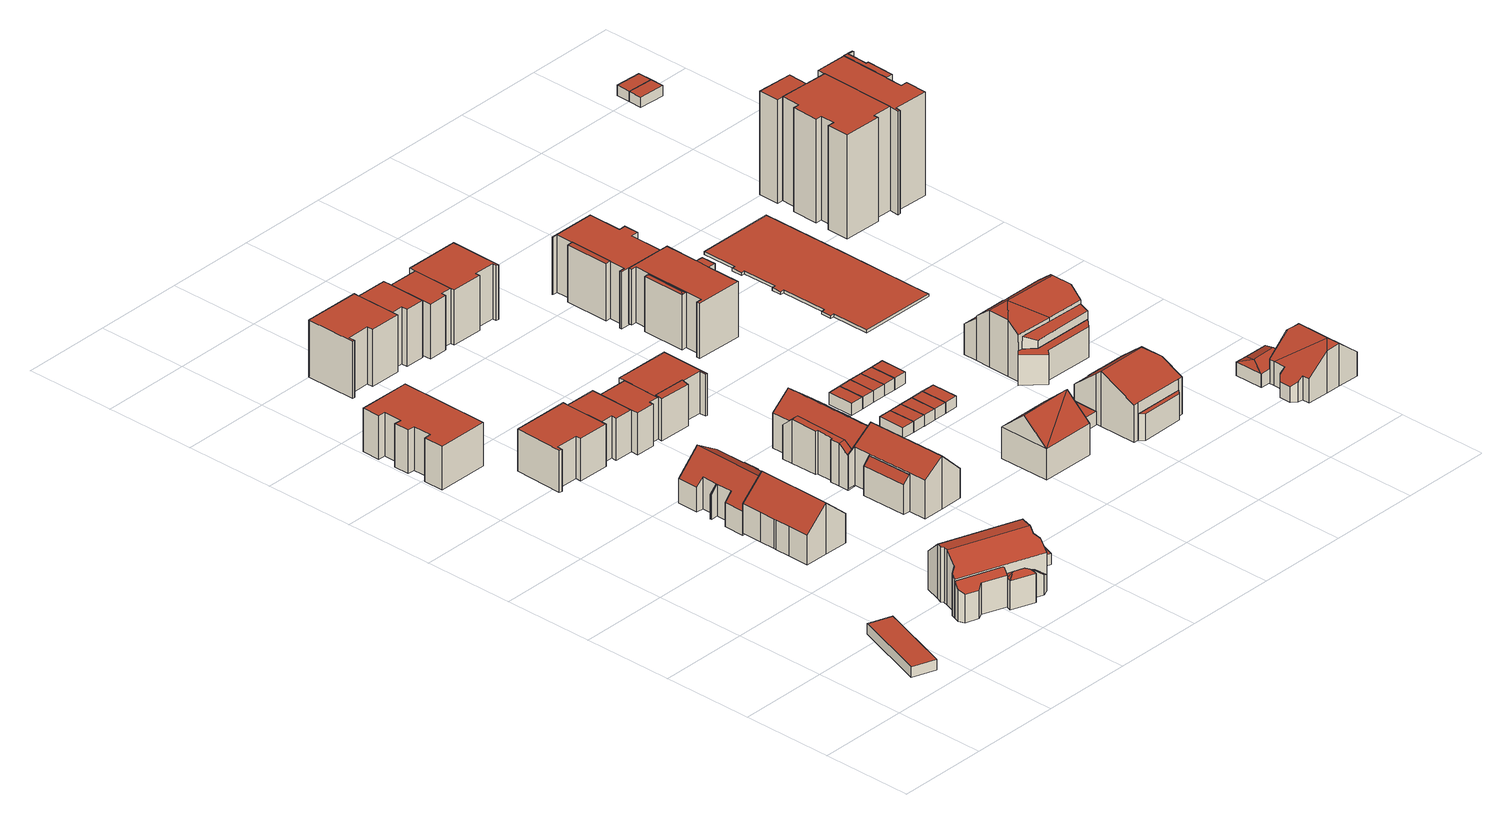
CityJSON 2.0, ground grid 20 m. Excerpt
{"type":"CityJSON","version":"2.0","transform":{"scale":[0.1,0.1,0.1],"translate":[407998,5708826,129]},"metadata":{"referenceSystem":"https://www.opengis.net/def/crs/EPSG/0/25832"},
"CityObjects":{
"building1":{"type":"Building","attributes":{"Gemeindeschluessel":"05978036","Geometrietyp2DReferenz":"3000","function":"31001_2460","roofType":"1000","measuredHeight":2.24},"geometry":[{"type":"MultiSurface","lod":"2","boundaries":[[[0,1,2,3]],[[1,4,5,2]],[[4,6,7,5]],[[6,0,3,7]],[[6,4,1,0]],[[3,2,5,7]]],"semantics":{"surfaces":[{"type":"WallSurface"},{"type":"RoofSurface"},{"type":"GroundSurface"}],"values":[0,0,0,0,1,2]}}]},
"building2":{"type":"Building","attributes":{"Gemeindeschluessel":"05978036","Geometrietyp2DReferenz":"3000","function":"31001_1000"},"children":["building2-1","building2-2","building2-3","building2-4"]},
"building2-1":{"type":"BuildingPart","attributes":{"roofType":"2100","measuredHeight":8.74},"parents":["building2"],"geometry":[{"type":"MultiSurface","lod":"2","boundaries":[[[8,9,10,11,12]],[[13,14,15,16,17]],[[14,8,12,15]],[[14,13,9,8]],[[12,11,16,15]],[[13,17,10,9]],[[17,16,11,10]]],"semantics":{"surfaces":[{"type":"WallSurface"},{"type":"RoofSurface"},{"type":"GroundSurface"},{"type":"ClosureSurface"}],"values":[0,0,0,1,2,0,3]}}]},
"building2-2":{"type":"BuildingPart","attributes":{"roofType":"9999","measuredHeight":12.2},"parents":["building2"],"geometry":[{"type":"MultiSurface","lod":"2","boundaries":[[[18,19,20,21]],[[19,22,23,24,20]],[[25,26,27,28,29]],[[26,30,31,27]],[[30,32,33,31]],[[32,34,35,33]],[[34,36,37,35]],[[36,38,39,37]],[[38,40,41,39]],[[40,17,16,41]],[[10,42,43,11]],[[42,44,45,43]],[[44,46,47,45]],[[46,18,21,47]],[[42,10,17,40,38]],[[32,30,26,25,22,19,18,46]],[[38,36,34,32,46,44,42]],[[21,20,24,48,49,50,51,28,27,31,33,35,37,39,41,16,11,43,45,47]],[[25,29,52,53,54,55,56,23,22]],[[29,28,51,53,52]],[[53,51,50,54]],[[54,50,49,55]],[[55,49,48,56]],[[56,48,24,23]],[[11,16,17,10]]],"semantics":{"surfaces":[{"type":"WallSurface"},{"type":"RoofSurface"},{"type":"GroundSurface"},{"type":"ClosureSurface"}],"values":[0,0,0,0,0,0,0,0,0,0,0,0,0,0,1,1,1,2,0,3,3,3,3,3,3]}}]},
"building2-3":{"type":"BuildingPart","attributes":{"roofType":"2100","measuredHeight":8.24},"parents":["building2"],"geometry":[{"type":"MultiSurface","lod":"2","boundaries":[[[57,58,59]],[[57,60,61,58]],[[60,62,63,61]],[[62,64,65,63]],[[64,66,67,65]],[[66,29,28,67]],[[29,66,64,62,60,57,68,52]],[[51,69,58,61,63,65,67,28]],[[68,70,53,52]],[[70,69,51,53]],[[57,59,70,68]],[[59,58,69,70]],[[51,28,29,52,53]]],"semantics":{"surfaces":[{"type":"WallSurface"},{"type":"RoofSurface"},{"type":"GroundSurface"},{"type":"ClosureSurface"}],"values":[0,0,0,0,0,0,1,2,0,3,0,3,3]}}]},
"building2-4":{"type":"BuildingPart","attributes":{"roofType":"5000","measuredHeight":7.42},"parents":["building2"],"geometry":[{"type":"MultiSurface","lod":"2","boundaries":[[[71,72,73,74]],[[72,75,76,73]],[[75,59,58,76]],[[23,77,78,24]],[[77,71,74,78]],[[71,56,55,79]],[[55,54,80,81,79]],[[54,53,82,80]],[[53,70,59,83,82]],[[59,75,83]],[[75,72,81,80,82,83]],[[72,71,79,81]],[[71,77,23,56]],[[74,73,76,58,69,51,50,49,48,24,78]],[[69,58,59,70]],[[51,69,70,53]],[[54,50,51,53]],[[55,49,50,54]],[[56,48,49,55]],[[23,24,48,56]]],"semantics":{"surfaces":[{"type":"WallSurface"},{"type":"RoofSurface"},{"type":"GroundSurface"},{"type":"ClosureSurface"}],"values":[0,0,0,0,0,1,1,1,1,1,1,1,1,2,3,3,3,3,3,3]}}]},
"building3":{"type":"Building","attributes":{"Gemeindeschluessel":"05978036","Geometrietyp2DReferenz":"3000","function":"31001_1000","roofType":"1000","measuredHeight":9.61},"geometry":[{"type":"MultiSurface","lod":"2","boundaries":[[[84,85,86,87]],[[85,88,89,86]],[[88,90,91,89]],[[90,92,93,91]],[[92,94,95,93]],[[94,96,97,95]],[[96,98,99,97]],[[98,100,101,99]],[[100,102,103,101]],[[102,104,105,103]],[[104,106,107,105]],[[106,84,87,107]],[[106,104,102,100,98,96,94,92,90,88,85,84]],[[87,86,89,91,93,95,97,99,101,103,105,107]]],"semantics":{"surfaces":[{"type":"WallSurface"},{"type":"RoofSurface"},{"type":"GroundSurface"}],"values":[0,0,0,0,0,0,0,0,0,0,0,0,1,2]}}]},
"building4":{"type":"Building","attributes":{"Gemeindeschluessel":"05978036","Geometrietyp2DReferenz":"3000","function":"31001_1000","roofType":"3100","measuredHeight":11.25},"geometry":[{"type":"MultiSurface","lod":"2","boundaries":[[[108,109,110,111]],[[109,112,113,110]],[[112,114,115,113]],[[114,116,117,115]],[[116,118,119,117]],[[118,120,121,119]],[[120,122,123,121]],[[122,124,125,123]],[[124,126,127,125]],[[126,128,129,127]],[[128,130,131,129]],[[130,132,133,131]],[[132,134,135,133]],[[134,108,111,135]],[[130,128,126,124,122,120,118,116]],[[116,114,112,109,108,134,132,130]],[[111,110,113,115,117,119,121,123,125,127,129,131,133,135]]],"semantics":{"surfaces":[{"type":"WallSurface"},{"type":"RoofSurface"},{"type":"GroundSurface"}],"values":[0,0,0,0,0,0,0,0,0,0,0,0,0,0,1,1,2]}}]},
"building5":{"type":"Building","attributes":{"Gemeindeschluessel":"05978036","Geometrietyp2DReferenz":"3000","function":"31001_1000","roofType":"3100","measuredHeight":10.5},"geometry":[{"type":"MultiSurface","lod":"2","boundaries":[[[136,137,138,139]],[[137,140,141,138]],[[140,142,143,141]],[[142,144,145,143]],[[144,146,147,145]],[[146,148,149,147]],[[148,150,151,149]],[[150,152,153,151]],[[152,154,155,153]],[[154,156,157,155]],[[156,158,159,157]],[[158,160,161,159]],[[160,162,163,161]],[[162,118,164,163]],[[118,165,166,164]],[[165,167,168,166]],[[167,169,170,168]],[[169,136,139,170]],[[165,118,162,160,158,156,154,152]],[[152,150,148,146,144,142,140,137,136,169,167,165]],[[139,138,141,143,145,147,149,151,153,155,157,159,161,163,164,166,168,170]]],"semantics":{"surfaces":[{"type":"WallSurface"},{"type":"RoofSurface"},{"type":"GroundSurface"}],"values":[0,0,0,0,0,0,0,0,0,0,0,0,0,0,0,0,0,0,1,1,2]}}]},
"building6":{"type":"Building","attributes":{"Gemeindeschluessel":"05978036","Geometrietyp2DReferenz":"3000","function":"31001_1000"},"children":["building6-1","building6-2"]},
"building6-1":{"type":"BuildingPart","attributes":{"roofType":"1000","measuredHeight":9.27},"parents":["building6"],"geometry":[{"type":"MultiSurface","lod":"2","boundaries":[[[171,172,173,174]],[[172,175,176,173]],[[175,177,178,176]],[[177,179,180,178]],[[179,181,182,180]],[[181,183,184,182]],[[185,171,174,186]],[[185,183,181,179,177,175,172,171]],[[174,173,176,178,180,182,184,186]],[[186,184,183,185]]],"semantics":{"surfaces":[{"type":"WallSurface"},{"type":"RoofSurface"},{"type":"GroundSurface"},{"type":"ClosureSurface"}],"values":[0,0,0,0,0,0,0,1,2,3]}}]},
"building6-2":{"type":"BuildingPart","attributes":{"roofType":"1000","measuredHeight":9.29},"parents":["building6"],"geometry":[{"type":"MultiSurface","lod":"2","boundaries":[[[187,188,189,190]],[[188,185,186,189]],[[191,192,184,183]],[[191,193,194,192]],[[193,195,196,194]],[[195,197,198,196]],[[197,199,200,198]],[[199,187,190,200]],[[199,197,195,193,191,183,185,188,187]],[[190,189,186,184,192,194,196,198,200]],[[183,184,186,185]]],"semantics":{"surfaces":[{"type":"WallSurface"},{"type":"RoofSurface"},{"type":"GroundSurface"},{"type":"ClosureSurface"}],"values":[0,0,0,0,0,0,0,0,1,2,3]}}]},
"building7":{"type":"Building","attributes":{"Gemeindeschluessel":"05978036","Geometrietyp2DReferenz":"3000","function":"31001_2460","roofType":"1000","measuredHeight":2.46},"geometry":[{"type":"MultiSurface","lod":"2","boundaries":[[[201,202,203,204]],[[202,205,206,203]],[[205,207,208,206]],[[207,201,204,208]],[[207,205,202,201]],[[204,203,206,208]]],"semantics":{"surfaces":[{"type":"WallSurface"},{"type":"RoofSurface"},{"type":"GroundSurface"}],"values":[0,0,0,0,1,2]}}]},
"building8":{"type":"Building","attributes":{"Gemeindeschluessel":"05978036","Geometrietyp2DReferenz":"3000","function":"31001_1000"},"children":["building8-1","building8-2"]},
"building8-1":{"type":"BuildingPart","attributes":{"roofType":"3100","measuredHeight":11.54},"parents":["building8"],"geometry":[{"type":"MultiSurface","lod":"2","boundaries":[[[209,210,211,212,213]],[[210,214,215,211]],[[214,216,217,215]],[[216,218,219,217]],[[218,220,221,219]],[[220,222,223,221]],[[222,224,225,223]],[[224,226,227,225]],[[226,228,229,227]],[[228,230,231,229]],[[230,232,233,231]],[[232,234,235,233]],[[234,236,237,235]],[[236,238,239,237]],[[238,240,241,239]],[[240,242,243,241]],[[242,244,245,243]],[[244,246,247,245]],[[246,248,249,250,247]],[[244,242,240,238,236,234,232,230,228,226,224,222,220,218]],[[218,216,214,210,209,248,246,244]],[[212,211,215,217,219,221,223,225,227,229,231,233,235,237,239,241,243,245,247,250]],[[213,249,248,209]],[[213,212,250,249]]],"semantics":{"surfaces":[{"type":"WallSurface"},{"type":"RoofSurface"},{"type":"GroundSurface"},{"type":"ClosureSurface"}],"values":[0,0,0,0,0,0,0,0,0,0,0,0,0,0,0,0,0,0,0,1,1,2,0,3]}}]},
"building8-2":{"type":"BuildingPart","attributes":{"roofType":"2100","measuredHeight":8.03},"parents":["building8"],"geometry":[{"type":"MultiSurface","lod":"2","boundaries":[[[251,213,212,252]],[[249,253,254,250]],[[253,251,252,254]],[[253,249,213,251]],[[252,212,250,254]],[[250,212,213,249]]],"semantics":{"surfaces":[{"type":"WallSurface"},{"type":"RoofSurface"},{"type":"GroundSurface"},{"type":"ClosureSurface"}],"values":[0,0,0,1,2,3]}}]},
"building9":{"type":"Building","attributes":{"Gemeindeschluessel":"05978036","Geometrietyp2DReferenz":"3000","function":"31001_1000"},"children":["building9-1","building9-2"]},
"building9-1":{"type":"BuildingPart","attributes":{"roofType":"1000","measuredHeight":12.6},"parents":["building9"],"geometry":[{"type":"MultiSurface","lod":"2","boundaries":[[[255,256,257,258]],[[256,259,260,257]],[[261,262,263,264]],[[261,265,266,262]],[[265,267,268,266]],[[267,269,270,268]],[[269,271,272,270]],[[271,255,258,272]],[[271,269,267,265,261,264,259,256,255]],[[258,257,260,263,262,266,268,270,272]],[[264,263,260,259]]],"semantics":{"surfaces":[{"type":"WallSurface"},{"type":"RoofSurface"},{"type":"GroundSurface"},{"type":"ClosureSurface"}],"values":[0,0,0,0,0,0,0,0,1,2,3]}}]},
"building9-2":{"type":"BuildingPart","attributes":{"roofType":"1000","measuredHeight":12.58},"parents":["building9"],"geometry":[{"type":"MultiSurface","lod":"2","boundaries":[[[273,274,275,276]],[[274,277,278,275]],[[277,279,280,278]],[[279,281,282,280]],[[281,283,284,282]],[[283,264,263,284]],[[259,273,276,260]],[[259,264,283,281,279,277,274,273]],[[276,275,278,280,282,284,263,260]],[[260,263,264,259]]],"semantics":{"surfaces":[{"type":"WallSurface"},{"type":"RoofSurface"},{"type":"GroundSurface"},{"type":"ClosureSurface"}],"values":[0,0,0,0,0,0,0,1,2,3]}}]},
"building10":{"type":"Building","attributes":{"Gemeindeschluessel":"05978036","Geometrietyp2DReferenz":"3000","function":"31001_1000"},"children":["building10-1","building10-2","building10-3"]},
"building10-1":{"type":"BuildingPart","attributes":{"roofType":"1000","measuredHeight":9.23},"parents":["building10"],"geometry":[{"type":"MultiSurface","lod":"2","boundaries":[[[285,286,287,288]],[[286,289,290,287]],[[291,292,293,294]],[[292,295,296,293]],[[295,297,298,296]],[[297,285,288,298]],[[297,295,292,291,299,289,286,285]],[[288,287,290,300,294,293,296,298]],[[300,290,289,299]],[[294,300,299,291]]],"semantics":{"surfaces":[{"type":"WallSurface"},{"type":"RoofSurface"},{"type":"GroundSurface"},{"type":"ClosureSurface"}],"values":[0,0,0,0,0,0,1,2,3,3]}}]},
"building10-2":{"type":"BuildingPart","attributes":{"roofType":"2100","measuredHeight":9.51},"parents":["building10"],"geometry":[{"type":"MultiSurface","lod":"2","boundaries":[[[301,302,303,304]],[[302,305,306,303]],[[305,307,306]],[[308,301,304,290,289]],[[308,309,305,302,301]],[[304,303,306,300,290]],[[307,305,309,299]],[[306,307,299,300]],[[289,299,309,308]],[[289,290,300,299]]],"semantics":{"surfaces":[{"type":"WallSurface"},{"type":"RoofSurface"},{"type":"GroundSurface"},{"type":"ClosureSurface"}],"values":[0,0,0,0,1,2,0,3,0,3]}}]},
"building10-3":{"type":"BuildingPart","attributes":{"roofType":"1000","measuredHeight":9.23},"parents":["building10"],"geometry":[{"type":"MultiSurface","lod":"2","boundaries":[[[307,310,311,306]],[[310,312,313,311]],[[312,314,315,313]],[[314,175,316,315]],[[175,172,317,316]],[[172,291,294,317]],[[172,175,314,312,310,307,299,291]],[[294,300,306,311,313,315,316,317]],[[300,294,291,299]],[[306,300,299,307]]],"semantics":{"surfaces":[{"type":"WallSurface"},{"type":"RoofSurface"},{"type":"GroundSurface"},{"type":"ClosureSurface"}],"values":[0,0,0,0,0,0,1,2,3,3]}}]},
"building11":{"type":"Building","attributes":{"Gemeindeschluessel":"05978036","Geometrietyp2DReferenz":"3000","function":"31001_1000"},"children":["building11-1","building11-2"]},
"building11-1":{"type":"BuildingPart","attributes":{"roofType":"9999","measuredHeight":9.68},"parents":["building11"],"geometry":[{"type":"MultiSurface","lod":"2","boundaries":[[[318,319,320,321]],[[319,322,323,320]],[[322,324,325,323]],[[324,326,327,325]],[[328,329,330,331]],[[329,332,333,330]],[[332,334,335,333]],[[334,336,337,335]],[[336,318,321,337]],[[338,339,326,324,322]],[[332,329,328,340,341]],[[322,319,318,336,334,332,341,338]],[[321,320,323,325,327,342,343,331,330,333,335,337]],[[344,339,338]],[[342,327,326,339,344]],[[341,345,344,338]],[[345,343,342,344]],[[340,345,341]],[[328,331,343,345,340]]],"semantics":{"surfaces":[{"type":"WallSurface"},{"type":"RoofSurface"},{"type":"GroundSurface"},{"type":"ClosureSurface"}],"values":[0,0,0,0,0,0,0,0,0,1,1,1,2,0,3,0,3,0,3]}}]},
"building11-2":{"type":"BuildingPart","attributes":{"roofType":"3100","measuredHeight":11.19},"parents":["building11"],"geometry":[{"type":"MultiSurface","lod":"2","boundaries":[[[346,347,348,349]],[[347,350,351,348]],[[350,352,353,351]],[[352,354,355,353]],[[354,356,357,355]],[[356,358,359,357]],[[358,360,361,359]],[[360,362,363,361]],[[362,364,365,363]],[[364,366,367,365]],[[366,368,369,367]],[[368,370,328,331,369]],[[371,346,349,327,326]],[[368,366,364,362,360,358,356,354,352,350,347]],[[347,346,371,339,344,345,340,370,368]],[[349,348,351,353,355,357,359,361,363,365,367,369,331,343,342,327]],[[371,326,339]],[[340,328,370]],[[339,326,327,342,344]],[[344,342,343,345]],[[345,343,331,328,340]]],"semantics":{"surfaces":[{"type":"WallSurface"},{"type":"RoofSurface"},{"type":"GroundSurface"},{"type":"ClosureSurface"}],"values":[0,0,0,0,0,0,0,0,0,0,0,0,0,1,1,2,0,0,3,3,3]}}]},
"building12":{"type":"Building","attributes":{"Gemeindeschluessel":"05978036","Geometrietyp2DReferenz":"3000","function":"31001_2460","roofType":"1000","measuredHeight":2.43},"geometry":[{"type":"MultiSurface","lod":"2","boundaries":[[[372,373,374,375]],[[373,376,377,374]],[[376,378,379,377]],[[378,372,375,379]],[[378,376,373,372]],[[375,374,377,379]]],"semantics":{"surfaces":[{"type":"WallSurface"},{"type":"RoofSurface"},{"type":"GroundSurface"}],"values":[0,0,0,0,1,2]}}]},
"building13":{"type":"Building","attributes":{"Gemeindeschluessel":"05978036","Geometrietyp2DReferenz":"3000","function":"31001_1000"},"children":["building13-1","building13-2"]},
"building13-1":{"type":"BuildingPart","attributes":{"roofType":"1000","measuredHeight":12.15},"parents":["building13"],"geometry":[{"type":"MultiSurface","lod":"2","boundaries":[[[380,381,382,383]],[[381,384,385,382]],[[384,386,387,385]],[[386,277,388,387]],[[277,274,389,388]],[[274,390,391,389]],[[274,277,386,384,381,380,390]],[[391,383,382,385,387,388,389]],[[383,391,390,380]]],"semantics":{"surfaces":[{"type":"WallSurface"},{"type":"RoofSurface"},{"type":"GroundSurface"},{"type":"ClosureSurface"}],"values":[0,0,0,0,0,0,1,2,3]}}]},
"building13-2":{"type":"BuildingPart","attributes":{"roofType":"1000","measuredHeight":12.16},"parents":["building13"],"geometry":[{"type":"MultiSurface","lod":"2","boundaries":[[[392,393,394,395]],[[393,396,397,394]],[[396,398,399,397]],[[398,400,401,399]],[[400,402,403,401]],[[402,404,405,403]],[[404,380,383,405]],[[406,407,391,390]],[[406,392,395,407]],[[406,390,380,404,402,400,398,396,393,392]],[[395,394,397,399,401,403,405,383,391,407]],[[390,391,383,380]]],"semantics":{"surfaces":[{"type":"WallSurface"},{"type":"RoofSurface"},{"type":"GroundSurface"},{"type":"ClosureSurface"}],"values":[0,0,0,0,0,0,0,0,0,1,2,3]}}]},
"building14":{"type":"Building","attributes":{"Gemeindeschluessel":"05978036","Geometrietyp2DReferenz":"3000","function":"31001_1000","roofType":"3100","measuredHeight":11.88},"geometry":[{"type":"MultiSurface","lod":"2","boundaries":[[[408,409,410,411]],[[409,412,413,410]],[[412,414,415,413]],[[414,408,411,415]],[[412,409,416]],[[408,414,417]],[[417,409,408]],[[409,417,416]],[[414,416,417]],[[416,414,412]],[[411,410,413,415]]],"semantics":{"surfaces":[{"type":"WallSurface"},{"type":"RoofSurface"},{"type":"GroundSurface"}],"values":[0,0,0,0,0,0,1,1,1,1,2]}}]},
"building15":{"type":"Building","attributes":{"Gemeindeschluessel":"05978036","Geometrietyp2DReferenz":"3000","function":"31001_2460","roofType":"1000","measuredHeight":2.44},"geometry":[{"type":"MultiSurface","lod":"2","boundaries":[[[372,418,419,375]],[[418,420,421,419]],[[420,373,374,421]],[[373,372,375,374]],[[373,420,418,372]],[[375,419,421,374]]],"semantics":{"surfaces":[{"type":"WallSurface"},{"type":"RoofSurface"},{"type":"GroundSurface"}],"values":[0,0,0,0,1,2]}}]},
"building16":{"type":"Building","attributes":{"Gemeindeschluessel":"05978036","Geometrietyp2DReferenz":"3000","function":"31001_2460","roofType":"1000","measuredHeight":2.64},"geometry":[{"type":"MultiSurface","lod":"2","boundaries":[[[422,423,424,425]],[[423,426,427,424]],[[426,428,429,427]],[[428,422,425,429]],[[428,426,423,422]],[[425,424,427,429]]],"semantics":{"surfaces":[{"type":"WallSurface"},{"type":"RoofSurface"},{"type":"GroundSurface"}],"values":[0,0,0,0,1,2]}}]},
"building17":{"type":"Building","attributes":{"Gemeindeschluessel":"05978036","Geometrietyp2DReferenz":"3000","function":"31001_2460","roofType":"1000","measuredHeight":2.48},"geometry":[{"type":"MultiSurface","lod":"2","boundaries":[[[418,430,431,432]],[[430,433,434,431]],[[433,420,435,434]],[[420,418,432,435]],[[420,433,430,418]],[[432,431,434,435]]],"semantics":{"surfaces":[{"type":"WallSurface"},{"type":"RoofSurface"},{"type":"GroundSurface"}],"values":[0,0,0,0,1,2]}}]},
"building18":{"type":"Building","attributes":{"Gemeindeschluessel":"05978036","Geometrietyp2DReferenz":"3000","function":"31001_2460","roofType":"1000","measuredHeight":2.63},"geometry":[{"type":"MultiSurface","lod":"2","boundaries":[[[422,436,437,425]],[[436,438,439,437]],[[438,423,424,439]],[[423,422,425,424]],[[423,438,436,422]],[[425,437,439,424]]],"semantics":{"surfaces":[{"type":"WallSurface"},{"type":"RoofSurface"},{"type":"GroundSurface"}],"values":[0,0,0,0,1,2]}}]},
"building19":{"type":"Building","attributes":{"Gemeindeschluessel":"05978036","Geometrietyp2DReferenz":"3000","function":"31001_2460","roofType":"1000","measuredHeight":2.48},"geometry":[{"type":"MultiSurface","lod":"2","boundaries":[[[430,440,441,431]],[[440,442,443,441]],[[442,433,434,443]],[[433,430,431,434]],[[433,442,440,430]],[[431,441,443,434]]],"semantics":{"surfaces":[{"type":"WallSurface"},{"type":"RoofSurface"},{"type":"GroundSurface"}],"values":[0,0,0,0,1,2]}}]},
"building20":{"type":"Building","attributes":{"Gemeindeschluessel":"05978036","Geometrietyp2DReferenz":"3000","function":"31001_2460","roofType":"1000","measuredHeight":2.61},"geometry":[{"type":"MultiSurface","lod":"2","boundaries":[[[436,444,445,437]],[[444,446,447,445]],[[446,438,439,447]],[[438,436,437,439]],[[438,446,444,436]],[[437,445,447,439]]],"semantics":{"surfaces":[{"type":"WallSurface"},{"type":"RoofSurface"},{"type":"GroundSurface"}],"values":[0,0,0,0,1,2]}}]},
"building21":{"type":"Building","attributes":{"Gemeindeschluessel":"05978036","Geometrietyp2DReferenz":"3000","function":"31001_2460","roofType":"1000","measuredHeight":2.42},"geometry":[{"type":"MultiSurface","lod":"2","boundaries":[[[440,448,449,450]],[[448,451,452,449]],[[451,442,453,452]],[[442,440,450,453]],[[442,451,448,440]],[[450,449,452,453]]],"semantics":{"surfaces":[{"type":"WallSurface"},{"type":"RoofSurface"},{"type":"GroundSurface"}],"values":[0,0,0,0,1,2]}}]},
"building22":{"type":"Building","attributes":{"Gemeindeschluessel":"05978036","Geometrietyp2DReferenz":"3000","function":"31001_2460","roofType":"1000","measuredHeight":2.59},"geometry":[{"type":"MultiSurface","lod":"2","boundaries":[[[444,454,455,445]],[[454,456,457,455]],[[456,446,447,457]],[[446,444,445,447]],[[446,456,454,444]],[[445,455,457,447]]],"semantics":{"surfaces":[{"type":"WallSurface"},{"type":"RoofSurface"},{"type":"GroundSurface"}],"values":[0,0,0,0,1,2]}}]},
"building23":{"type":"Building","attributes":{"Gemeindeschluessel":"05978036","Geometrietyp2DReferenz":"3000","function":"31001_2460","roofType":"1000","measuredHeight":2.57},"geometry":[{"type":"MultiSurface","lod":"2","boundaries":[[[454,458,459,455]],[[458,460,461,459]],[[460,456,457,461]],[[456,454,455,457]],[[456,460,458,454]],[[455,459,461,457]]],"semantics":{"surfaces":[{"type":"WallSurface"},{"type":"RoofSurface"},{"type":"GroundSurface"}],"values":[0,0,0,0,1,2]}}]},
"building24":{"type":"Building","attributes":{"Gemeindeschluessel":"05978036","Geometrietyp2DReferenz":"3000","function":"31001_2460","roofType":"1000","measuredHeight":2.97},"geometry":[{"type":"MultiSurface","lod":"2","boundaries":[[[462,463,464,465]],[[463,466,467,464]],[[466,468,469,467]],[[468,470,471,469]],[[470,472,473,471]],[[472,462,465,473]],[[472,470,468,466,463,462]],[[465,464,467,469,471,473]]],"semantics":{"surfaces":[{"type":"WallSurface"},{"type":"RoofSurface"},{"type":"GroundSurface"}],"values":[0,0,0,0,0,0,1,2]}}]},
"building25":{"type":"Building","attributes":{"Gemeindeschluessel":"05978036","Geometrietyp2DReferenz":"3000","function":"31001_1000"},"children":["building25-1","building25-2","building25-3"]},
"building25-1":{"type":"BuildingPart","attributes":{"roofType":"5000","measuredHeight":12.36},"parents":["building25"],"geometry":[{"type":"MultiSurface","lod":"2","boundaries":[[[474,475,476,477]],[[475,478,479,476]],[[478,480,481,479]],[[482,480,478]],[[483,482,478,475]],[[483,475,474]],[[482,483,474,480]],[[477,476,479,481]],[[477,481,480,474]]],"semantics":{"surfaces":[{"type":"WallSurface"},{"type":"RoofSurface"},{"type":"GroundSurface"},{"type":"ClosureSurface"}],"values":[0,0,0,1,1,1,1,2,3]}}]},
"building25-2":{"type":"BuildingPart","attributes":{"roofType":"1000","measuredHeight":12.17},"parents":["building25"],"geometry":[{"type":"MultiSurface","lod":"2","boundaries":[[[484,485,486,487]],[[485,488,474,477,486]],[[489,481,480]],[[489,490,491,481]],[[490,492,493,491]],[[492,494,495,493]],[[494,496,497,495]],[[496,498,499,497]],[[498,500,501,502,499]],[[503,504,505,506,507]],[[504,508,509,505]],[[508,484,487,509]],[[508,504,503,500,498,496,494,492,490,489,488,485,484]],[[487,486,477,481,491,493,495,497,499,502,506,505,509]],[[480,474,488,489]],[[480,481,477,474]],[[507,501,500,503]],[[507,506,502,501]]],"semantics":{"surfaces":[{"type":"WallSurface"},{"type":"RoofSurface"},{"type":"GroundSurface"},{"type":"ClosureSurface"}],"values":[0,0,0,0,0,0,0,0,0,0,0,0,1,2,0,3,0,3]}}]},
"building25-3":{"type":"BuildingPart","attributes":{"roofType":"1000","measuredHeight":12.1},"parents":["building25"],"geometry":[{"type":"MultiSurface","lod":"2","boundaries":[[[501,510,511,502]],[[510,512,513,511]],[[512,507,506,513]],[[512,510,501,507]],[[506,502,511,513]],[[502,506,507,501]]],"semantics":{"surfaces":[{"type":"WallSurface"},{"type":"RoofSurface"},{"type":"GroundSurface"},{"type":"ClosureSurface"}],"values":[0,0,0,1,2,3]}}]},
"building26":{"type":"Building","attributes":{"Gemeindeschluessel":"05978036","Geometrietyp2DReferenz":"3000","function":"31001_1000"},"children":["building26-1","building26-2"]},
"building26-1":{"type":"BuildingPart","attributes":{"roofType":"2100","measuredHeight":12.69},"parents":["building26"],"geometry":[{"type":"MultiSurface","lod":"2","boundaries":[[[514,515,516,517,518]],[[519,520,521,522,523]],[[520,514,518,521]],[[520,519,515,514]],[[518,517,522,521]],[[523,516,515,519]],[[523,522,517,516]]],"semantics":{"surfaces":[{"type":"WallSurface"},{"type":"RoofSurface"},{"type":"GroundSurface"},{"type":"ClosureSurface"}],"values":[0,0,0,1,2,0,3]}}]},
"building26-2":{"type":"BuildingPart","attributes":{"roofType":"1000","measuredHeight":12.62},"parents":["building26"],"geometry":[{"type":"MultiSurface","lod":"2","boundaries":[[[494,524,525,526]],[[524,527,528,525]],[[527,529,530,528]],[[529,523,522,530]],[[516,531,532,517]],[[531,533,534,532]],[[533,535,536,534]],[[535,537,538,536]],[[537,539,540,538]],[[539,541,542,540]],[[541,543,544,542]],[[543,545,546,544]],[[545,496,547,546]],[[496,494,526,547]],[[496,545,543,541,539,537,535,533,531,516,523,529,527,524,494]],[[526,525,528,530,522,517,532,534,536,538,540,542,544,546,547]],[[517,522,523,516]]],"semantics":{"surfaces":[{"type":"WallSurface"},{"type":"RoofSurface"},{"type":"GroundSurface"},{"type":"ClosureSurface"}],"values":[0,0,0,0,0,0,0,0,0,0,0,0,0,0,1,2,3]}}]},
"building27":{"type":"Building","attributes":{"Gemeindeschluessel":"05978036","Geometrietyp2DReferenz":"3000","function":"31001_1000"},"children":["building27-1","building27-2"]},
"building27-1":{"type":"BuildingPart","attributes":{"roofType":"9999","measuredHeight":12.07},"parents":["building27"],"geometry":[{"type":"MultiSurface","lod":"2","boundaries":[[[548,549,550,551,552]],[[549,553,554,550]],[[553,555,556,554]],[[555,557,558,556]],[[557,559,560,558]],[[559,561,562,560]],[[561,563,564,562]],[[563,565,566,564]],[[565,567,568,566]],[[567,569,570,568]],[[569,571,572,570]],[[571,573,574,572]],[[573,575,576,574]],[[575,577,578,579,576]],[[573,571,580]],[[571,569,567,565,563,561,559,557,555,553,580]],[[553,549,548,577,575,573,580]],[[551,550,554,556,558,560,562,564,566,568,570,572,574,576,579]],[[552,578,577,548]],[[552,551,579,578]]],"semantics":{"surfaces":[{"type":"WallSurface"},{"type":"RoofSurface"},{"type":"GroundSurface"},{"type":"ClosureSurface"}],"values":[0,0,0,0,0,0,0,0,0,0,0,0,0,0,1,1,1,2,0,3]}}]},
"building27-2":{"type":"BuildingPart","attributes":{"roofType":"1000","measuredHeight":5.78},"parents":["building27"],"geometry":[{"type":"MultiSurface","lod":"2","boundaries":[[[578,581,582,579]],[[581,583,584,582]],[[583,552,551,584]],[[552,583,581,578]],[[579,582,584,551]],[[579,551,552,578]]],"semantics":{"surfaces":[{"type":"WallSurface"},{"type":"RoofSurface"},{"type":"GroundSurface"},{"type":"ClosureSurface"}],"values":[0,0,0,1,2,3]}}]},
"building28":{"type":"Building","attributes":{"Gemeindeschluessel":"05978036","Geometrietyp2DReferenz":"3000","function":"31001_1000"},"children":["building28-1","building28-2","building28-3","building28-4","building28-5"]},
"building28-1":{"type":"BuildingPart","attributes":{"roofType":"2100","measuredHeight":9.33},"parents":["building28"],"geometry":[{"type":"MultiSurface","lod":"2","boundaries":[[[585,586,587,588,589]],[[586,585,590,591,592]],[[593,594,595,589,588]],[[596,597,592,591]],[[596,594,593,597]],[[585,589,595,590]],[[590,595,594,596,591]],[[592,597,587,586]],[[597,593,588,587]]],"semantics":{"surfaces":[{"type":"WallSurface"},{"type":"RoofSurface"},{"type":"GroundSurface"},{"type":"ClosureSurface"}],"values":[0,1,2,0,3,3,3,0,3]}}]},
"building28-2":{"type":"BuildingPart","attributes":{"roofType":"1000","measuredHeight":6.73},"parents":["building28"],"geometry":[{"type":"MultiSurface","lod":"2","boundaries":[[[587,598,599,588]],[[598,600,601,599]],[[600,602,603,601]],[[602,604,605,603]],[[604,606,607,605]],[[597,596,606,604,602,600,598,587]],[[588,599,601,603,605,607,594,593]],[[607,606,596,594]],[[593,594,596,597]],[[588,593,597,587]]],"semantics":{"surfaces":[{"type":"WallSurface"},{"type":"RoofSurface"},{"type":"GroundSurface"},{"type":"ClosureSurface"}],"values":[0,0,0,0,0,1,2,3,3,3]}}]},
"building28-3":{"type":"BuildingPart","attributes":{"roofType":"3300","measuredHeight":14.59},"parents":["building28"],"geometry":[{"type":"MultiSurface","lod":"2","boundaries":[[[608,609,610,611,612]],[[613,614,615,616,617]],[[614,618,619,615]],[[618,620,621,619]],[[620,622,621]],[[623,624,625,626,627]],[[624,628,629,625]],[[628,630,585,589,629]],[[631,632,633,607,606]],[[632,608,612,633]],[[628,624,634]],[[608,632,635]],[[624,623,620,618,635,634]],[[618,614,613,609,608,635]],[[636,630,628,634,635]],[[632,631,636,635]],[[612,611,616,615,619,621,626,625,629,589,595,594,607,633]],[[617,610,609,613]],[[617,616,611,610]],[[623,627,622,620]],[[627,626,621,622]],[[590,585,630,636]],[[595,589,585,590]],[[606,596,591,590,636,631]],[[594,595,590,591,596]],[[606,607,594,596]]],"semantics":{"surfaces":[{"type":"WallSurface"},{"type":"RoofSurface"},{"type":"GroundSurface"},{"type":"ClosureSurface"}],"values":[0,0,0,0,0,0,0,0,0,0,1,1,1,1,1,1,2,0,3,0,3,0,3,0,3,3]}}]},
"building28-4":{"type":"BuildingPart","attributes":{"roofType":"2100","measuredHeight":9.27},"parents":["building28"],"geometry":[{"type":"MultiSurface","lod":"2","boundaries":[[[610,637,638,611]],[[637,639,640,638]],[[639,617,616,640]],[[617,639,637,610]],[[611,638,640,616]],[[611,616,617,610]]],"semantics":{"surfaces":[{"type":"WallSurface"},{"type":"RoofSurface"},{"type":"GroundSurface"},{"type":"ClosureSurface"}],"values":[0,0,0,1,2,3]}}]},
"building28-5":{"type":"BuildingPart","attributes":{"roofType":"2100","measuredHeight":9.27},"parents":["building28"],"geometry":[{"type":"MultiSurface","lod":"2","boundaries":[[[622,641,642,621]],[[641,643,644,642]],[[643,627,626,644]],[[643,641,622,627]],[[626,621,642,644]],[[621,626,627,622]]],"semantics":{"surfaces":[{"type":"WallSurface"},{"type":"RoofSurface"},{"type":"GroundSurface"},{"type":"ClosureSurface"}],"values":[0,0,0,1,2,3]}}]},
"building29":{"type":"Building","attributes":{"Gemeindeschluessel":"05978036","Geometrietyp2DReferenz":"3000","function":"31001_2460","roofType":"1000","measuredHeight":0.585},"geometry":[{"type":"MultiSurface","lod":"2","boundaries":[[[645,646,647,648]],[[646,649,650,647]],[[649,651,652,650]],[[651,653,654,652]],[[653,655,656,654]],[[655,657,658,656]],[[657,659,660,658]],[[659,661,662,660]],[[661,663,664,662]],[[663,665,666,664]],[[665,667,668,666]],[[667,669,670,668]],[[669,671,672,670]],[[671,673,674,672]],[[673,675,676,674]],[[675,677,678,676]],[[677,679,680,678]],[[679,645,648,680]],[[679,677,675,673,671,669,667,665,663,661,659,657,655,653,651,649,646,645]],[[648,647,650,652,654,656,658,660,662,664,666,668,670,672,674,676,678,680]]],"semantics":{"surfaces":[{"type":"WallSurface"},{"type":"RoofSurface"},{"type":"GroundSurface"}],"values":[0,0,0,0,0,0,0,0,0,0,0,0,0,0,0,0,0,0,1,2]}}]},
"building30":{"type":"Building","attributes":{"Gemeindeschluessel":"05978036","Geometrietyp2DReferenz":"3000","function":"31001_2460","roofType":"5000","measuredHeight":4.41},"geometry":[{"type":"MultiSurface","lod":"2","boundaries":[[[681,682,683,684]],[[682,685,686,683]],[[685,687,688,686]],[[687,689,690,688]],[[689,691,692,690]],[[691,693,694,692]],[[693,695,696,694]],[[695,697,698,696]],[[697,681,684,698]],[[693,691,699]],[[682,681,697,700]],[[691,689,687,685,682,700,699]],[[697,695,699,700]],[[695,693,699]],[[684,683,686,688,690,692,694,696,698]]],"semantics":{"surfaces":[{"type":"WallSurface"},{"type":"RoofSurface"},{"type":"GroundSurface"}],"values":[0,0,0,0,0,0,0,0,0,1,1,1,1,1,2]}}]},
"building31":{"type":"Building","attributes":{"Gemeindeschluessel":"05978036","Geometrietyp2DReferenz":"3000","function":"31001_1000","roofType":"3300","measuredHeight":10.65},"geometry":[{"type":"MultiSurface","lod":"2","boundaries":[[[701,702,703,704]],[[702,705,706,703]],[[705,707,708,706]],[[707,709,710,708]],[[709,711,712,710]],[[711,713,714,712]],[[713,715,716,714]],[[715,717,718,716]],[[717,719,720,718]],[[719,721,722,720]],[[721,723,724,722]],[[723,725,726,724]],[[725,727,728,726]],[[727,729,730,728]],[[729,731,732,730]],[[731,733,734,732]],[[733,735,736,734]],[[735,701,704,736]],[[731,729,737]],[[721,719,717,738]],[[725,723,721,738]],[[729,727,725,738,737]],[[717,715,713,711,737,738]],[[711,709,707,705,702,701,735,733,731,737]],[[704,703,706,708,710,712,714,716,718,720,722,724,726,728,730,732,734,736]]],"semantics":{"surfaces":[{"type":"WallSurface"},{"type":"RoofSurface"},{"type":"GroundSurface"}],"values":[0,0,0,0,0,0,0,0,0,0,0,0,0,0,0,0,0,0,1,1,1,1,1,1,2]}}]},
"building32":{"type":"Building","attributes":{"Gemeindeschluessel":"05978036","Geometrietyp2DReferenz":"3000","function":"31001_1000"},"children":["building32-1","building32-2","building32-3","building32-4"]},
"building32-1":{"type":"BuildingPart","attributes":{"roofType":"1000","measuredHeight":22.89},"parents":["building32"],"geometry":[{"type":"MultiSurface","lod":"2","boundaries":[[[739,740,741,742]],[[740,743,744,741]],[[745,746,747,748]],[[746,749,750,747]],[[749,751,752,750]],[[751,753,754,752]],[[753,755,756,754]],[[755,757,758,756]],[[757,759,760,758]],[[757,755,753,751,749,746,745,743,740,739,759]],[[760,742,741,744,748,747,750,752,754,756,758]],[[742,760,759,739]],[[748,744,743,745]]],"semantics":{"surfaces":[{"type":"WallSurface"},{"type":"RoofSurface"},{"type":"GroundSurface"},{"type":"ClosureSurface"}],"values":[0,0,0,0,0,0,0,0,0,1,2,3,3]}}]},
"building32-2":{"type":"BuildingPart","attributes":{"roofType":"1000","measuredHeight":22.9},"parents":["building32"],"geometry":[{"type":"MultiSurface","lod":"2","boundaries":[[[761,762,739,742,763,764]],[[765,766,767,760,759]],[[766,768,769,767]],[[768,770,771,769]],[[770,772,773,771]],[[772,774,775,773]],[[774,776,777,775]],[[776,778,779,777]],[[778,780,781,779]],[[780,782,783,781]],[[782,784,785,786,783]],[[784,782,780,778,776,774,772,770,768,766,765,762,761]],[[763,742,760,767,769,771,773,775,777,779,781,783,786]],[[759,739,762,765]],[[759,760,742,739]],[[764,785,784,761]],[[764,763,786,785]]],"semantics":{"surfaces":[{"type":"WallSurface"},{"type":"RoofSurface"},{"type":"GroundSurface"},{"type":"ClosureSurface"}],"values":[0,0,0,0,0,0,0,0,0,0,0,1,2,0,3,0,3]}}]},
"building32-3":{"type":"BuildingPart","attributes":{"roofType":"1000","measuredHeight":22.89},"parents":["building32"],"geometry":[{"type":"MultiSurface","lod":"2","boundaries":[[[787,788,789,790]],[[788,791,792,789]],[[791,764,763,792]],[[785,787,790,786]],[[785,764,791,788,787]],[[790,789,792,763,786]],[[786,763,764,785]]],"semantics":{"surfaces":[{"type":"WallSurface"},{"type":"RoofSurface"},{"type":"GroundSurface"},{"type":"ClosureSurface"}],"values":[0,0,0,0,1,2,3]}}]},
"building32-4":{"type":"BuildingPart","attributes":{"roofType":"1000","measuredHeight":22.97},"parents":["building32"],"geometry":[{"type":"MultiSurface","lod":"2","boundaries":[[[793,794,795,744,743]],[[794,796,797,795]],[[796,798,799,797]],[[798,800,801,799]],[[800,802,803,801]],[[802,804,805,803]],[[804,806,745,748,805]],[[804,802,800,798,796,794,793,806]],[[748,744,795,797,799,801,803,805]],[[743,745,806,793]],[[743,744,748,745]]],"semantics":{"surfaces":[{"type":"WallSurface"},{"type":"RoofSurface"},{"type":"GroundSurface"},{"type":"ClosureSurface"}],"values":[0,0,0,0,0,0,0,1,2,0,3]}}]},
"building33":{"type":"Building","attributes":{"Gemeindeschluessel":"05978036","Geometrietyp2DReferenz":"3000","function":"31001_2460","roofType":"1000","measuredHeight":2.32},"geometry":[{"type":"MultiSurface","lod":"2","boundaries":[[[807,808,809,810]],[[808,811,812,809]],[[811,813,814,812]],[[813,807,810,814]],[[813,811,808,807]],[[810,809,812,814]]],"semantics":{"surfaces":[{"type":"WallSurface"},{"type":"RoofSurface"},{"type":"GroundSurface"}],"values":[0,0,0,0,1,2]}}]},
"building34":{"type":"Building","attributes":{"Gemeindeschluessel":"05978036","Geometrietyp2DReferenz":"3000","function":"31001_2460","roofType":"1000","measuredHeight":2.34},"geometry":[{"type":"MultiSurface","lod":"2","boundaries":[[[807,815,816,810]],[[815,817,818,816]],[[817,808,809,818]],[[808,807,810,809]],[[808,817,815,807]],[[810,816,818,809]]],"semantics":{"surfaces":[{"type":"WallSurface"},{"type":"RoofSurface"},{"type":"GroundSurface"}],"values":[0,0,0,0,1,2]}}]}
},
"vertices":[
[169,167,66],[112,5,66],[112,5,43],[169,167,43],[60,23,66],[60,23,43],[117,185,66],[117,185,43],
[479,157,120],[473,140,136],[473,140,134],[473,140,49],[479,157,49],[379,172,136],[385,190,120],[385,190,49],[379,172,49],[379,172,134],
[447,66,161],[453,53,153],[453,53,49],[447,66,49],[446,31,134],[446,31,85],[446,31,49],[261,95,134],[264,104,142],[264,104,49],[261,95,49],[261,95,131],[277,110,150],[277,110,49],[285,135,171],[285,135,49],[289,146,170],[289,146,49],[286,152,170],[286,152,49],[290,164,169],[290,164,49],[302,199,134],[302,199,49],[461,105,169],[461,105,49],[460,103,169],[460,103,49],[451,77,171],[451,77,49],[421,39,49],[413,42,49],[400,47,49],[360,61,49],[360,61,131],[360,61,113],[400,47,113],[413,42,105],[421,39,105],
[355,48,119],[355,48,49],[355,48,113],[303,66,119],[303,66,49],[290,60,111],[290,60,49],[262,69,111],[262,69,49],[256,82,119],[256,82,49],[359,59,130],[359,59,49],[359,59,113],
[408,33,113],[403,19,113],[403,19,49],[408,33,49],[351,37,113],[351,37,49],[433,25,93],[433,25,49],[403,31,117],[391,36,123],[398,30,120],[368,44,123],[366,44,122],
[17,1191,103],[17,1232,103],[17,1232,7],[17,1191,7],[1,1232,103],[1,1232,7],[1,1266,103],[1,1266,7],[17,1265,103],[17,1265,7],[17,1306,103],[17,1306,7],[1,1306,103],[1,1306,7],[2,1346,103],[2,1346,7],[117,1345,103],[117,1345,7],[115,1147,103],[115,1147,7],[1,1147,103],[1,1147,7],[1,1191,103],[1,1191,7],
[229,516,102],[229,519,102],[229,519,37],[229,516,37],[230,554,102],[230,554,37],[230,599,102],[230,599,37],[283,599,149],[283,599,37],[336,598,102],[336,598,37],[335,533,102],[335,533,37],[340,533,97],[340,533,37],[339,500,97],[339,500,37],[334,500,102],[334,500,37],[333,434,102],[333,434,37],[281,435,149],[281,435,37],[228,435,102],[228,435,37],[229,482,102],[229,482,37],
[248,644,102],[248,679,102],[248,679,32],[248,644,32],[232,679,86],[232,679,32],[232,682,86],[232,682,32],[248,682,102],[248,682,32],[249,716,102],[249,716,32],[233,717,86],[233,717,32],[233,763,86],[233,763,32],[284,762,137],[284,762,32],[338,762,102],[338,762,32],[337,695,102],[337,695,32],[342,695,99],[342,695,32],[342,662,99],[342,662,32],[337,663,102],[337,663,32],[336,598,32],[281,599,137],[281,599,32],[230,599,85],[230,599,32],[231,644,85],[231,644,32],
[316,1053,118],[316,1034,118],[316,1034,25],[316,1053,25],[314,955,118],[314,955,25],[274,956,118],[274,956,25],[274,968,118],[274,968,25],[246,968,118],[246,968,25],[246,957,118],[246,957,25],[248,1055,118],[248,1055,25],
[123,1068,118],[248,1066,118],[248,1066,25],[123,1068,25],[177,958,118],[177,958,25],[177,970,118],[177,970,25],[127,971,118],[127,971,25],[126,959,118],[126,959,25],[120,960,118],[120,960,25],
[460,103,77],[479,157,77],[479,157,52],[460,103,52],[535,138,77],[535,138,52],[516,83,77],[516,83,52],
[488,514,126],[488,551,126],[488,551,42],[488,514,42],[488,514,123],[472,551,116],[472,551,42],[472,553,116],[472,553,42],[535,553,158],[535,553,42],[574,554,118],[574,554,42],[574,555,118],[574,555,42],[585,555,107],[585,555,42],[586,510,107],[586,510,42],[582,510,110],[582,510,42],[582,481,110],[582,481,42],[586,481,107],[586,481,42],[586,449,107],[586,449,42],[583,449,110],[583,449,42],[583,420,110],[583,420,42],[586,420,107],[586,420,42],[586,375,107],[586,375,42],[536,375,158],[536,375,42],[489,375,126],[489,375,42],[489,414,126],[489,414,123],[489,414,42],
[472,514,107],[472,514,42],[473,414,107],[473,414,42],
[133,1601,128],[257,1599,128],[257,1599,2],[133,1601,2],[257,1588,128],[257,1588,2],[187,1490,128],[187,1490,2],[256,1489,2],[256,1489,128],[187,1503,128],[187,1503,2],[137,1503,128],[137,1503,2],[137,1490,128],[137,1490,2],[132,1490,128],[132,1490,2],
[326,1587,128],[326,1569,128],[326,1569,2],[326,1587,2],[325,1489,128],[325,1489,2],[282,1489,128],[282,1489,2],[282,1502,128],[282,1502,2],[256,1502,128],[256,1502,2],
[499,935,118],[499,950,118],[499,950,26],[499,935,26],[452,951,118],[452,951,26],[382,1033,118],[382,1047,118],[382,1047,26],[382,1033,26],[505,1044,118],[505,1044,26],[503,935,118],[503,935,26],[380,953,118],[380,953,26],
[451,936,118],[380,938,118],[380,938,26],[451,936,26],[380,947,120],[380,947,26],[380,947,118],[452,951,121],[380,953,121],
[357,948,118],[357,948,26],[357,938,118],[357,938,26],[314,939,118],[314,939,26],[314,955,26],[316,1034,26],
[477,634,132],[472,635,132],[472,635,37],[477,634,37],[472,694,134],[472,694,37],[472,717,112],[472,717,37],[488,717,112],[488,717,37],[488,553,112],[472,553,112],[472,553,37],[488,553,37],[472,576,131],[472,576,37],[472,597,131],[472,597,37],[477,597,131],[477,597,37],[488,694,134],[488,716,114],[488,555,114],[488,576,131],[488,694,37],[488,576,37],[488,694,114],[488,576,114],
[488,757,114],[531,757,149],[531,757,37],[488,757,37],[586,758,104],[586,758,37],[587,712,104],[587,712,37],[583,712,107],[583,712,37],[583,684,107],[583,684,37],[587,684,104],[587,684,37],[587,651,104],[587,651,37],[574,651,114],[574,651,37],[574,555,114],[574,555,37],[574,554,114],[574,554,37],[531,553,149],[531,553,37],[488,553,114],[488,717,114],
[696,650,67],[697,592,67],[697,592,43],[696,650,43],[667,592,67],[667,592,43],[667,650,67],[667,650,43],
[391,1478,128],[367,1479,128],[367,1479,7],[391,1478,7],[367,1469,128],[367,1469,7],[325,1469,128],[325,1469,7],[325,1489,7],[326,1569,7],[392,1568,128],[392,1568,7],
[513,1581,128],[512,1467,128],[512,1467,7],[513,1581,7],[507,1468,128],[507,1468,7],[507,1477,128],[507,1477,7],[461,1478,128],[461,1478,7],[461,1468,128],[461,1468,7],[391,1469,128],[391,1469,7],[392,1582,128],[392,1582,7],
[848,286,121],[729,286,121],[729,286,52],[848,286,52],[729,400,121],[729,400,52],[849,400,121],[849,400,52],[729,343,171],[849,343,171],
[726,650,67],[726,650,43],[727,592,67],[727,592,43],
[696,776,67],[696,719,67],[696,719,41],[696,776,41],[666,719,67],[666,719,41],[666,776,67],[666,776,41],
[756,650,67],[756,650,42],[726,650,42],[756,592,67],[756,592,42],[727,592,42],
[726,777,67],[726,777,41],[726,719,67],[726,719,41],
[786,650,67],[786,650,42],[786,592,67],[786,592,42],
[755,777,67],[755,777,41],[756,719,67],[756,719,41],
[816,650,67],[816,650,43],[786,650,43],[816,592,67],[816,592,43],[786,592,43],
[785,777,67],[785,777,41],[785,719,67],[785,719,41],
[815,777,67],[815,777,41],[815,719,67],[815,719,41],
[931,344,84],[900,344,84],[900,344,54],[931,344,54],[900,405,84],[900,405,54],[933,404,84],[933,404,54],[933,400,84],[933,400,54],[931,400,84],[931,400,54],
[651,1121,148],[639,1121,148],[639,1121,27],[651,1121,27],[641,1216,148],[641,1216,27],[652,1216,148],[652,1216,27],[647,1210,151],[645,1127,151],
[639,1084,149],[650,1083,149],[650,1083,27],[639,1084,27],[651,1121,149],[652,1216,149],[653,1249,149],[653,1249,27],[641,1249,149],[641,1249,27],[642,1257,149],[642,1257,27],[728,1256,149],[728,1256,27],[746,1255,149],[746,1255,27],[745,1182,149],[745,1182,148],[745,1182,27],[744,1150,149],[743,1074,149],[743,1074,27],[744,1150,27],[744,1150,148],[639,1076,149],[639,1076,27],
[762,1181,148],[762,1181,27],[762,1149,148],[762,1149,27],
[625,1395,149],[637,1395,150],[637,1395,149],[637,1395,23],[625,1395,23],[635,1298,150],[624,1298,149],[624,1298,23],[635,1298,23],[635,1298,149],
[623,1258,149],[623,1258,23],[642,1257,23],[623,1263,149],[623,1263,23],[635,1262,149],[635,1262,23],[637,1433,149],[637,1433,23],[626,1433,149],[626,1433,23],[626,1435,149],[626,1435,23],[731,1434,149],[731,1434,23],[730,1360,149],[730,1360,23],[745,1360,149],[745,1360,23],[745,1328,149],[745,1328,23],[729,1328,149],[729,1328,23],[728,1256,23],
[941,249,138],[931,249,138],[931,249,56],[941,249,56],[941,249,114],[931,332,177],[931,332,56],[931,344,167],[931,344,56],[931,400,120],[931,400,56],[933,400,120],[933,400,56],[976,400,120],[976,400,56],[976,405,116],[976,405,56],[1007,405,116],[1007,405,56],[1007,400,120],[1007,400,56],[1064,400,120],[1064,400,56],[1064,350,162],[1064,350,56],[1064,299,162],[1064,299,56],[1064,249,138],[1064,249,56],[1054,249,138],[1054,249,114],[1054,249,56],[1044,332,177],
[1045,239,114],[1045,239,56],[951,238,114],[951,238,56],
[1130,563,135],[1130,545,127],[1130,545,109],[1130,545,42],[1130,563,42],[1046,565,135],[971,567,136],[993,546,126],[993,546,42],[971,567,42],[1046,565,42],[971,567,109],[993,546,109],
[1110,525,109],[1110,525,42],[1000,527,109],[1000,527,42],[990,517,109],[990,517,42],[950,557,109],[950,557,42],[960,567,109],[960,567,42],
[961,640,167],[962,673,141],[962,673,135],[962,673,42],[961,640,42],[1034,672,141],[1034,671,141],[1034,671,42],[1034,672,42],[1034,672,135],[1052,671,141],[1052,671,42],[1059,671,141],[1059,671,42],[1059,671,135],[1132,671,141],[1131,639,167],[1131,639,42],[1132,671,42],[1132,671,135],[1131,588,167],[1131,588,42],[1130,563,143],[960,567,145],[961,592,167],[961,592,42],[1106,612,188],[985,615,188],[1046,565,144],
[962,704,110],[962,704,42],[1035,703,110],[1035,703,42],
[1059,703,110],[1059,703,42],[1132,702,110],[1132,702,42],
[1070,891,46],[899,892,46],[899,892,40],[1070,891,40],[899,975,46],[899,975,40],[891,975,46],[891,975,40],[891,998,46],[891,998,40],[899,998,46],[899,998,40],[899,1100,46],[899,1100,40],[891,1100,46],[891,1100,40],[891,1122,46],[891,1122,40],[899,1122,46],[899,1122,40],[899,1199,46],[899,1199,40],[891,1199,46],[891,1199,40],[891,1223,46],[891,1223,40],[899,1223,46],[899,1223,40],[899,1300,46],[899,1300,40],[1071,1299,46],[1071,1299,40],[1071,1105,46],[1071,1105,40],[1070,933,46],[1070,933,40],
[1300,190,96],[1299,191,97],[1299,191,66],[1300,190,66],[1243,191,97],[1243,191,66],[1243,190,96],[1243,190,66],[1220,190,96],[1220,190,66],[1220,191,96],[1220,191,66],[1220,254,96],[1220,254,66],[1248,254,95],[1248,254,66],[1300,253,95],[1300,253,66],[1232,221,110],[1287,221,110],
[1230,107,109],[1218,117,99],[1218,117,65],[1230,107,65],[1219,142,99],[1219,142,65],[1230,152,109],[1230,152,65],[1242,152,118],[1242,152,65],[1242,179,118],[1242,179,65],[1243,190,118],[1243,190,65],[1243,191,118],[1243,191,65],[1291,191,159],[1291,191,65],[1300,190,159],[1300,190,65],[1323,190,159],[1323,190,65],[1372,190,118],[1372,190,65],[1371,108,118],[1371,108,65],[1371,87,118],[1371,87,65],[1323,88,158],[1323,88,65],[1289,88,158],[1289,88,65],[1241,89,118],[1241,89,65],[1241,106,118],[1241,106,65],[1306,103,172],[1307,174,172],
[1251,1315,266],[1252,1333,266],[1252,1333,38],[1251,1315,38],[1321,1331,266],[1321,1331,38],[1318,1220,266],[1317,1183,266],[1317,1183,38],[1318,1220,38],[1332,1182,266],[1332,1182,38],[1330,1134,266],[1330,1134,38],[1252,1136,266],[1252,1136,38],[1251,1126,266],[1251,1126,38],[1246,1126,266],[1246,1126,38],[1247,1147,266],[1247,1147,38],
[1203,1317,267],[1251,1315,267],[1203,1317,38],[1203,1317,266],[1247,1147,267],[1204,1148,267],[1204,1148,38],[1204,1138,267],[1204,1138,38],[1120,1140,267],[1120,1140,38],[1121,1189,267],[1121,1189,38],[1135,1188,267],[1135,1188,38],[1136,1220,267],[1136,1220,38],[1122,1220,267],[1122,1220,38],[1124,1278,267],[1124,1278,38],[1137,1278,267],[1137,1278,38],[1139,1319,267],[1139,1319,266],[1139,1319,38],
[1125,1319,266],[1126,1365,266],[1126,1365,38],[1125,1319,38],[1205,1362,266],[1205,1362,38],
[1321,1331,267],[1344,1330,267],[1344,1330,38],[1344,1326,267],[1344,1326,38],[1331,1327,267],[1331,1327,38],[1330,1282,267],[1330,1282,38],[1335,1282,267],[1335,1282,38],[1333,1220,267],[1333,1220,38],[1318,1220,267],
[1221,1779,45],[1279,1776,45],[1279,1776,22],[1221,1779,22],[1278,1746,45],[1278,1746,22],[1220,1749,45],[1220,1749,22],
[1222,1810,45],[1222,1810,22],[1279,1807,45],[1279,1807,22]
]}
